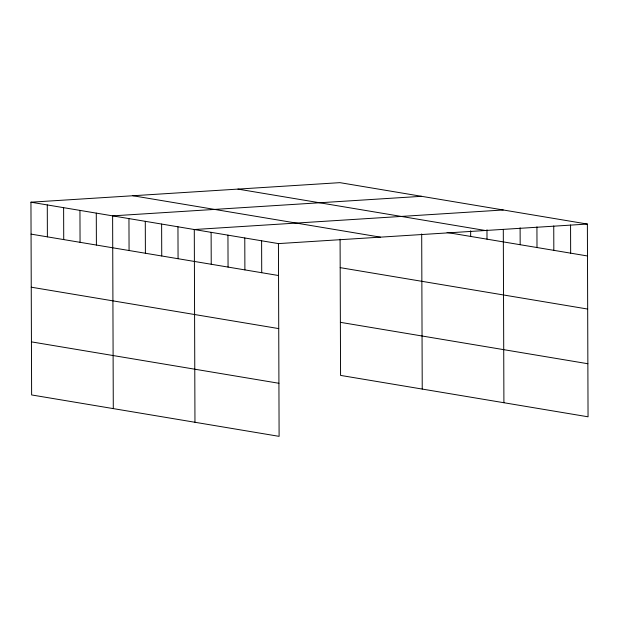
<?xml version="1.0" encoding="UTF-8"?>
<svg xmlns="http://www.w3.org/2000/svg" width="619" height="619" viewBox="0 0 619 619"><rect width="100%" height="100%" fill="white"/><g stroke="black" fill="none" stroke-linecap="round" stroke-linejoin="round"><path stroke-width="0.93" d="M30.95 202.196L278.434 243.6L279.107 436.349L31.623 394.945L30.95 202.196L339.893 182.651L587.377 224.055L588.05 416.804L340.566 375.4L340.086 239.213M421.562 196.316L112.619 215.861L113.292 408.61M503.232 209.98L194.289 229.525L194.962 422.274M278.434 243.6L587.377 224.055M237.944 189.105L485.428 230.508M447.08 232.489L587.485 255.972M132.899 195.751L380.383 237.147M340.187 267.648L587.671 309.051M31.058 234.121L278.55 275.525M340.38 322.329L587.864 363.732M31.244 287.193L278.736 328.596M31.437 341.874L278.921 383.277M570.563 224.991L570.656 253.163M553.742 225.935L553.827 250.347M536.928 226.871L536.998 247.53M520.115 227.815L520.169 244.714M503.301 229.695L503.905 402.721M486.975 229.781L487.006 239.166M470.657 230.802L470.672 236.435M421.694 233.92L422.235 389.065M261.605 240.783L261.721 272.708M244.776 237.967L244.892 269.892M227.947 235.158L228.063 267.075M211.118 232.342L211.234 264.259M177.955 226.794L178.071 258.711M161.621 224.063L161.737 255.98M145.287 221.323L145.403 253.248M128.953 218.592L129.069 250.517M96.285 213.129L96.402 245.047M79.952 210.398L80.06 242.315M63.618 207.667L63.726 239.584M47.284 204.928L47.392 236.853"/></g></svg>
